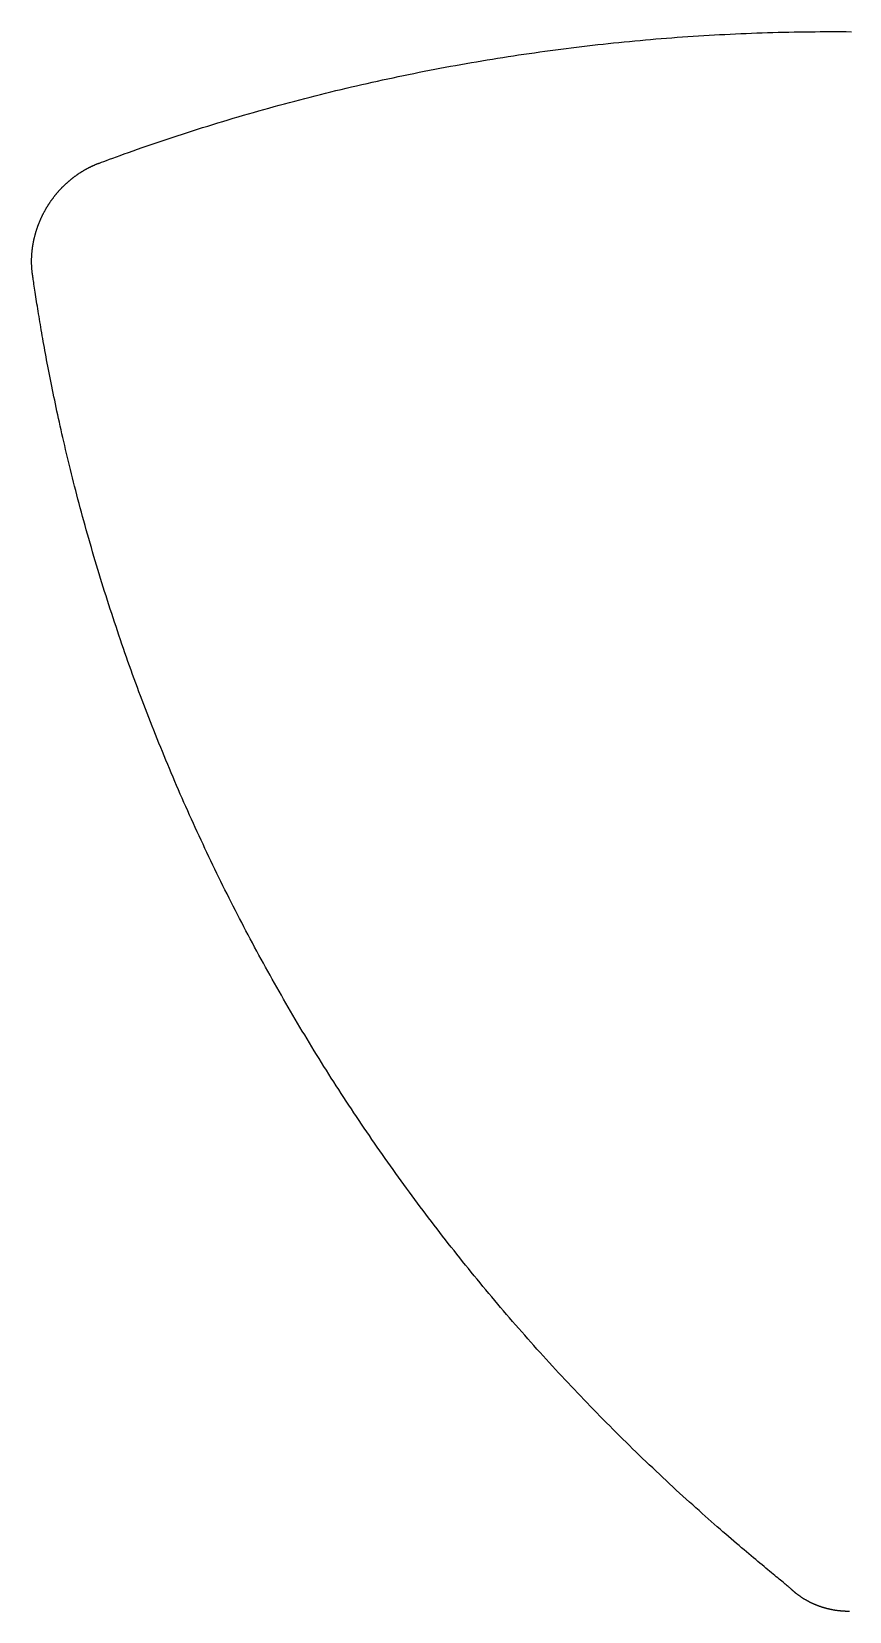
# Model space of a CAD drawing. Extents: x -3 to 136, y 0 to 121.
# Drawn here: x 59.66 to 66.67, y 10.91 to 24.46 of the extents above; entities that cross this region are included whole.
import ezdxf

# ---------------------------------------------------------------- set-up
doc = ezdxf.new("R2010")
doc.units = 0
doc.layers.get('0').update_dxf_attribs({"linetype": 'CONTINUOUS'})

msp = doc.modelspace()

# ---------------------------------------------------------------- linework, layer by layer
for points in [[(60.2378, 23.3333, 0), (60.2552, 23.3397, 0), (60.2756, 23.3473, 0), (60.2989, 23.3558, 0), (60.3249, 23.3653, 0), (60.3534, 23.3757, 0), (60.3841, 23.3869, 0), (60.417, 23.3988, 0), (60.4518, 23.4113, 0), (60.4884, 23.4243, 0), (60.5264, 23.4378, 0), (60.5658, 23.4517, 0), (60.6064, 23.4659, 0), (60.6479, 23.4804, 0), (60.6901, 23.4949, 0), (60.7329, 23.5096, 0), (60.7761, 23.5242, 0), (60.8194, 23.5387, 0), (60.8628, 23.5531, 0), (60.9061, 23.5674, 0), (60.9495, 23.5815, 0), (60.9929, 23.5956, 0), (61.0364, 23.6095, 0), (61.0799, 23.6234, 0), (61.1234, 23.6371, 0), (61.167, 23.6507, 0), (61.2106, 23.6642, 0), (61.2542, 23.6776, 0), (61.2979, 23.6908, 0), (61.3416, 23.704, 0), (61.3853, 23.717, 0), (61.4291, 23.73, 0), (61.4729, 23.7428, 0), (61.5167, 23.7555, 0), (61.5606, 23.7681, 0), (61.6045, 23.7806, 0), (61.6484, 23.7929, 0), (61.6923, 23.8052, 0), (61.7363, 23.8173, 0), (61.7804, 23.8294, 0), (61.8244, 23.8413, 0), (61.8685, 23.8531, 0), (61.9126, 23.8648, 0), (61.9567, 23.8764, 0), (62.0009, 23.8878, 0), (62.0451, 23.8992, 0), (62.0893, 23.9104, 0), (62.1336, 23.9215, 0), (62.1779, 23.9325, 0), (62.2222, 23.9434, 0), (62.2665, 23.9542, 0), (62.3109, 23.9649, 0), (62.3553, 23.9755, 0), (62.3997, 23.9859, 0), (62.4441, 23.9962, 0), (62.4886, 24.0065, 0), (62.5331, 24.0166, 0), (62.5776, 24.0265, 0), (62.6221, 24.0364, 0), (62.6667, 24.0462, 0), (62.7113, 24.0558, 0), (62.7559, 24.0654, 0), (62.8005, 24.0748, 0), (62.8452, 24.0841, 0), (62.8898, 24.0933, 0), (62.9345, 24.1024, 0), (62.9793, 24.1114, 0), (63.024, 24.1202, 0), (63.0688, 24.1289, 0), (63.1136, 24.1376, 0), (63.1584, 24.1461, 0), (63.2032, 24.1545, 0), (63.248, 24.1628, 0), (63.2929, 24.171, 0), (63.3378, 24.179, 0), (63.3827, 24.187, 0), (63.4276, 24.1948, 0), (63.4726, 24.2025, 0), (63.5176, 24.2101, 0), (63.5625, 24.2176, 0), (63.6076, 24.225, 0), (63.6526, 24.2323, 0), (63.6976, 24.2394, 0), (63.7427, 24.2464, 0), (63.7878, 24.2534, 0), (63.8328, 24.2602, 0), (63.878, 24.2669, 0), (63.9231, 24.2735, 0), (63.9682, 24.2799, 0), (64.0134, 24.2863, 0), (64.0586, 24.2925, 0), (64.1038, 24.2987, 0), (64.149, 24.3047, 0), (64.1942, 24.3106, 0), (64.2394, 24.3164, 0), (64.2847, 24.322, 0), (64.3299, 24.3276, 0), (64.3752, 24.333, 0), (64.4205, 24.3384, 0), (64.4658, 24.3436, 0), (64.5112, 24.3487, 0), (64.5565, 24.3537, 0), (64.6018, 24.3586, 0), (64.6472, 24.3633, 0), (64.6926, 24.368, 0), (64.738, 24.3725, 0), (64.7833, 24.3769, 0), (64.8288, 24.3813, 0), (64.8742, 24.3854, 0), (64.9196, 24.3895, 0), (64.965, 24.3935, 0), (65.0105, 24.3974, 0), (65.056, 24.4011, 0), (65.1014, 24.4047, 0), (65.1469, 24.4082, 0), (65.1924, 24.4116, 0), (65.2379, 24.4149, 0), (65.2834, 24.4181, 0), (65.3289, 24.4211, 0), (65.3745, 24.4241, 0), (65.42, 24.4269, 0), (65.4655, 24.4296, 0), (65.5111, 24.4322, 0), (65.5566, 24.4347, 0), (65.6022, 24.4371, 0), (65.6478, 24.4394, 0), (65.6934, 24.4415, 0), (65.7389, 24.4435, 0), (65.7845, 24.4455, 0), (65.8301, 24.4473, 0), (65.8757, 24.449, 0), (65.9213, 24.4505, 0), (65.9669, 24.452, 0), (66.0126, 24.4533, 0), (66.0582, 24.4546, 0), (66.1037, 24.4557, 0), (66.1491, 24.4567, 0), (66.1945, 24.4576, 0), (66.2397, 24.4584, 0), (66.2848, 24.459, 0), (66.3298, 24.4596, 0), (66.3747, 24.46, 0), (66.4195, 24.4603, 0), (66.4641, 24.4606, 0), (66.5087, 24.4607, 0), (66.5532, 24.4607, 0), (66.5975, 24.4606, 0), (66.6417, 24.4603, 0), (66.6859, 24.46, 0)], [(59.6662, 22.3673, 0), (59.6656, 22.3711, 0), (59.6651, 22.3748, 0), (59.6646, 22.3786, 0), (59.6641, 22.3823, 0), (59.6636, 22.3861, 0), (59.6631, 22.3898, 0), (59.6627, 22.3936, 0), (59.6622, 22.3974, 0), (59.6618, 22.4012, 0), (59.6614, 22.4049, 0), (59.661, 22.4087, 0), (59.6607, 22.4125, 0), (59.6603, 22.4162, 0), (59.66, 22.42, 0), (59.6597, 22.4238, 0), (59.6594, 22.4276, 0), (59.6591, 22.4314, 0), (59.6589, 22.4351, 0), (59.6586, 22.4389, 0), (59.6584, 22.4427, 0), (59.6582, 22.4465, 0), (59.658, 22.4503, 0), (59.6578, 22.4541, 0), (59.6577, 22.4579, 0), (59.6575, 22.4617, 0), (59.6574, 22.4655, 0), (59.6573, 22.4692, 0), (59.6572, 22.473, 0), (59.6572, 22.4768, 0), (59.6571, 22.4806, 0), (59.6571, 22.4844, 0), (59.657, 22.4882, 0), (59.657, 22.492, 0), (59.6571, 22.4958, 0), (59.6571, 22.4996, 0), (59.6572, 22.5034, 0), (59.6572, 22.5072, 0), (59.6573, 22.511, 0), (59.6574, 22.5148, 0), (59.6575, 22.5186, 0), (59.6577, 22.5224, 0), (59.6578, 22.5262, 0), (59.658, 22.5299, 0), (59.6582, 22.5337, 0), (59.6584, 22.5375, 0), (59.6586, 22.5413, 0), (59.6588, 22.5451, 0), (59.6591, 22.5489, 0), (59.6594, 22.5527, 0), (59.6596, 22.5565, 0), (59.6599, 22.5603, 0), (59.6603, 22.564, 0), (59.6606, 22.5678, 0), (59.6609, 22.5716, 0), (59.6613, 22.5754, 0), (59.6617, 22.5792, 0), (59.6621, 22.5829, 0), (59.6625, 22.5867, 0), (59.663, 22.5905, 0), (59.6634, 22.5943, 0), (59.6639, 22.598, 0), (59.6644, 22.6018, 0), (59.6649, 22.6056, 0), (59.6654, 22.6093, 0), (59.6659, 22.6131, 0), (59.6665, 22.6169, 0), (59.667, 22.6206, 0), (59.6676, 22.6244, 0), (59.6682, 22.6281, 0), (59.6688, 22.6319, 0), (59.6694, 22.6356, 0), (59.6701, 22.6394, 0), (59.6707, 22.6431, 0), (59.6714, 22.6468, 0), (59.6721, 22.6506, 0), (59.6728, 22.6543, 0), (59.6736, 22.658, 0), (59.6743, 22.6618, 0), (59.675, 22.6655, 0), (59.6758, 22.6692, 0), (59.6766, 22.6729, 0), (59.6774, 22.6766, 0), (59.6782, 22.6803, 0), (59.6791, 22.684, 0), (59.6799, 22.6877, 0), (59.6808, 22.6914, 0), (59.6817, 22.6951, 0), (59.6826, 22.6988, 0), (59.6835, 22.7025, 0), (59.6844, 22.7062, 0), (59.6853, 22.7099, 0), (59.6863, 22.7135, 0), (59.6873, 22.7172, 0), (59.6883, 22.7209, 0), (59.6893, 22.7245, 0), (59.6903, 22.7282, 0), (59.6913, 22.7319, 0), (59.6924, 22.7355, 0), (59.6934, 22.7391, 0), (59.6945, 22.7428, 0), (59.6956, 22.7464, 0), (59.6967, 22.7501, 0), (59.6979, 22.7537, 0), (59.699, 22.7573, 0), (59.7002, 22.7609, 0), (59.7013, 22.7645, 0), (59.7025, 22.7681, 0), (59.7037, 22.7717, 0), (59.7049, 22.7753, 0), (59.7062, 22.7789, 0), (59.7074, 22.7825, 0), (59.7087, 22.7861, 0), (59.71, 22.7897, 0), (59.7112, 22.7933, 0), (59.7125, 22.7968, 0), (59.7139, 22.8004, 0), (59.7152, 22.8039, 0), (59.7166, 22.8075, 0), (59.7179, 22.811, 0), (59.7193, 22.8146, 0), (59.7207, 22.8181, 0), (59.7221, 22.8216, 0), (59.7235, 22.8252, 0), (59.725, 22.8287, 0), (59.7264, 22.8322, 0), (59.7279, 22.8357, 0), (59.7294, 22.8392, 0), (59.7309, 22.8427, 0), (59.7324, 22.8462, 0), (59.7339, 22.8497, 0), (59.7354, 22.8531, 0), (59.737, 22.8566, 0), (59.7386, 22.8601, 0), (59.7401, 22.8635, 0), (59.7417, 22.867, 0), (59.7433, 22.8704, 0), (59.745, 22.8739, 0), (59.7466, 22.8773, 0), (59.7483, 22.8807, 0), (59.7499, 22.8841, 0), (59.7516, 22.8876, 0), (59.7533, 22.891, 0), (59.755, 22.8944, 0), (59.7567, 22.8977, 0), (59.7585, 22.9011, 0), (59.7602, 22.9045, 0), (59.762, 22.9079, 0), (59.7638, 22.9112, 0), (59.7655, 22.9146, 0), (59.7673, 22.9179, 0), (59.7692, 22.9213, 0), (59.771, 22.9246, 0), (59.7728, 22.9279, 0), (59.7747, 22.9312, 0), (59.7766, 22.9345, 0), (59.7785, 22.9378, 0), (59.7804, 22.9411, 0), (59.7823, 22.9444, 0), (59.7842, 22.9477, 0), (59.7861, 22.9509, 0), (59.7881, 22.9542, 0), (59.79, 22.9575, 0), (59.792, 22.9607, 0), (59.794, 22.9639, 0), (59.796, 22.9672, 0), (59.798, 22.9704, 0), (59.8001, 22.9736, 0), (59.8021, 22.9768, 0), (59.8042, 22.98, 0), (59.8062, 22.9832, 0), (59.8083, 22.9863, 0), (59.8104, 22.9895, 0), (59.8125, 22.9927, 0), (59.8146, 22.9958, 0), (59.8168, 22.9989, 0), (59.8189, 23.0021, 0), (59.8211, 23.0052, 0), (59.8232, 23.0083, 0), (59.8254, 23.0114, 0), (59.8276, 23.0145, 0), (59.8298, 23.0176, 0), (59.832, 23.0207, 0), (59.8343, 23.0237, 0), (59.8365, 23.0268, 0), (59.8388, 23.0299, 0), (59.841, 23.0329, 0), (59.8433, 23.0359, 0), (59.8456, 23.0389, 0), (59.8479, 23.042, 0), (59.8503, 23.045, 0), (59.8526, 23.048, 0), (59.8549, 23.0509, 0), (59.8573, 23.0539, 0), (59.8597, 23.0569, 0), (59.862, 23.0598, 0), (59.8644, 23.0628, 0), (59.8668, 23.0657, 0), (59.8693, 23.0686, 0), (59.8717, 23.0716, 0), (59.8741, 23.0745, 0), (59.8766, 23.0774, 0), (59.879, 23.0802, 0), (59.8815, 23.0831, 0), (59.884, 23.086, 0), (59.8865, 23.0888, 0), (59.889, 23.0917, 0), (59.8916, 23.0945, 0), (59.8941, 23.0973, 0), (59.8966, 23.1002, 0), (59.8992, 23.103, 0), (59.9018, 23.1058, 0), (59.9043, 23.1085, 0), (59.9069, 23.1113, 0), (59.9095, 23.1141, 0), (59.9122, 23.1168, 0), (59.9148, 23.1196, 0), (59.9174, 23.1223, 0), (59.9201, 23.125, 0), (59.9227, 23.1277, 0), (59.9254, 23.1304, 0), (59.9281, 23.1331, 0), (59.9308, 23.1358, 0), (59.9335, 23.1384, 0), (59.9362, 23.1411, 0), (59.939, 23.1437, 0), (59.9417, 23.1464, 0), (59.9445, 23.149, 0), (59.9472, 23.1516, 0), (59.95, 23.1542, 0), (59.9528, 23.1568, 0), (59.9556, 23.1593, 0), (59.9584, 23.1619, 0), (59.9612, 23.1644, 0), (59.964, 23.167, 0), (59.9669, 23.1695, 0), (59.9697, 23.172, 0), (59.9726, 23.1745, 0), (59.9755, 23.177, 0), (59.9783, 23.1795, 0), (59.9812, 23.182, 0), (59.9841, 23.1844, 0), (59.987, 23.1868, 0), (59.99, 23.1893, 0), (59.9929, 23.1917, 0), (59.9958, 23.1941, 0), (59.9988, 23.1965, 0), (60.0017, 23.1989, 0), (60.0047, 23.2012, 0), (60.0077, 23.2036, 0), (60.0107, 23.2059, 0), (60.0137, 23.2082, 0), (60.0167, 23.2106, 0), (60.0197, 23.2129, 0), (60.0227, 23.2151, 0), (60.0258, 23.2174, 0), (60.0288, 23.2197, 0), (60.0319, 23.2219, 0), (60.035, 23.2242, 0), (60.038, 23.2264, 0), (60.0411, 23.2286, 0), (60.0442, 23.2308, 0), (60.0473, 23.233, 0), (60.0504, 23.2351, 0), (60.0535, 23.2373, 0), (60.0567, 23.2394, 0), (60.0598, 23.2415, 0), (60.063, 23.2437, 0), (60.0661, 23.2458, 0), (60.0693, 23.2478, 0), (60.0725, 23.2499, 0), (60.0756, 23.252, 0), (60.0788, 23.254, 0), (60.082, 23.256, 0), (60.0853, 23.2581, 0), (60.0885, 23.2601, 0), (60.0917, 23.262, 0), (60.0949, 23.264, 0), (60.0982, 23.266, 0), (60.1014, 23.2679, 0), (60.1047, 23.2698, 0), (60.108, 23.2718, 0), (60.1112, 23.2737, 0), (60.1145, 23.2756, 0), (60.1178, 23.2774, 0), (60.1211, 23.2793, 0), (60.1244, 23.2811, 0), (60.1277, 23.2829, 0), (60.1311, 23.2848, 0), (60.1344, 23.2866, 0), (60.1377, 23.2883, 0), (60.1411, 23.2901, 0), (60.1445, 23.2919, 0), (60.1478, 23.2936, 0), (60.1512, 23.2953, 0), (60.1546, 23.297, 0), (60.158, 23.2987, 0), (60.1613, 23.3004, 0), (60.1648, 23.3021, 0), (60.1682, 23.3037, 0), (60.1716, 23.3053, 0), (60.175, 23.3069, 0), (60.1784, 23.3085, 0), (60.1819, 23.3101, 0), (60.1853, 23.3117, 0), (60.1888, 23.3132, 0), (60.1922, 23.3148, 0), (60.1957, 23.3163, 0), (60.1992, 23.3178, 0), (60.2027, 23.3193, 0), (60.2061, 23.3208, 0), (60.2096, 23.3222, 0), (60.2131, 23.3237, 0), (60.2167, 23.3251, 0), (60.2202, 23.3265, 0), (60.2237, 23.3279, 0), (60.2272, 23.3293, 0), (60.2308, 23.3306, 0), (60.2343, 23.332, 0), (60.2378, 23.3333, 0)], [(66.1723, 11.0984, 0), (66.1691, 11.1014, 0), (66.1652, 11.1049, 0), (66.1606, 11.1089, 0), (66.1553, 11.1134, 0), (66.1493, 11.1185, 0), (66.1427, 11.124, 0), (66.1354, 11.1301, 0), (66.1275, 11.1367, 0), (66.119, 11.1438, 0), (66.1098, 11.1514, 0), (66.1, 11.1595, 0), (66.0896, 11.168, 0), (66.0786, 11.1771, 0), (66.067, 11.1867, 0), (66.0548, 11.1967, 0), (66.042, 11.2072, 0), (66.0286, 11.2182, 0), (66.0147, 11.2297, 0), (66.0003, 11.2416, 0), (65.9853, 11.254, 0), (65.9698, 11.2669, 0), (65.9537, 11.2802, 0), (65.9371, 11.2939, 0), (65.9201, 11.3081, 0), (65.9025, 11.3228, 0), (65.8844, 11.3379, 0), (65.8659, 11.3534, 0), (65.8468, 11.3694, 0), (65.8273, 11.3858, 0), (65.8074, 11.4026, 0), (65.787, 11.4198, 0), (65.7661, 11.4375, 0), (65.7449, 11.4556, 0), (65.7232, 11.4741, 0), (65.7011, 11.493, 0), (65.6786, 11.5123, 0), (65.6556, 11.532, 0), (65.6323, 11.5521, 0), (65.6087, 11.5726, 0), (65.5846, 11.5935, 0), (65.5602, 11.6147, 0), (65.5354, 11.6364, 0), (65.5103, 11.6584, 0), (65.4848, 11.6808, 0), (65.4591, 11.7036, 0), (65.433, 11.7267, 0), (65.4065, 11.7502, 0), (65.3798, 11.774, 0), (65.3528, 11.7983, 0), (65.3255, 11.8228, 0), (65.2979, 11.8477, 0), (65.2701, 11.873, 0), (65.242, 11.8986, 0), (65.2136, 11.9245, 0), (65.185, 11.9508, 0), (65.1562, 11.9774, 0), (65.1271, 12.0043, 0), (65.098, 12.0314, 0), (65.069, 12.0585, 0), (65.04, 12.0857, 0), (65.0111, 12.1129, 0), (64.9823, 12.1402, 0), (64.9535, 12.1676, 0), (64.9248, 12.195, 0), (64.8962, 12.2225, 0), (64.8676, 12.25, 0), (64.8392, 12.2776, 0), (64.8107, 12.3052, 0), (64.7824, 12.3329, 0), (64.7541, 12.3606, 0), (64.7259, 12.3884, 0), (64.6978, 12.4163, 0), (64.6697, 12.4442, 0), (64.6417, 12.4722, 0), (64.6138, 12.5002, 0), (64.5859, 12.5283, 0), (64.5581, 12.5564, 0), (64.5304, 12.5846, 0), (64.5027, 12.6128, 0), (64.4751, 12.6411, 0), (64.4476, 12.6695, 0), (64.4201, 12.6979, 0), (64.3927, 12.7264, 0), (64.3654, 12.7549, 0), (64.3382, 12.7835, 0), (64.311, 12.8121, 0), (64.2839, 12.8408, 0), (64.2568, 12.8695, 0), (64.2299, 12.8983, 0), (64.2029, 12.9272, 0), (64.1761, 12.9561, 0), (64.1493, 12.9851, 0), (64.1226, 13.0141, 0), (64.096, 13.0432, 0), (64.0694, 13.0724, 0), (64.0429, 13.1016, 0), (64.0165, 13.1308, 0), (63.9901, 13.1601, 0), (63.9638, 13.1895, 0), (63.9376, 13.2189, 0), (63.9114, 13.2484, 0), (63.8853, 13.278, 0), (63.8593, 13.3076, 0), (63.8333, 13.3372, 0), (63.8074, 13.3669, 0), (63.7816, 13.3967, 0), (63.7558, 13.4265, 0), (63.7301, 13.4564, 0), (63.7045, 13.4864, 0), (63.6789, 13.5164, 0), (63.6534, 13.5464, 0), (63.628, 13.5765, 0), (63.6026, 13.6067, 0), (63.5773, 13.6369, 0), (63.5521, 13.6672, 0), (63.5269, 13.6976, 0), (63.5018, 13.728, 0), (63.4768, 13.7584, 0), (63.4518, 13.789, 0), (63.4269, 13.8195, 0), (63.4021, 13.8502, 0), (63.3773, 13.8809, 0), (63.3526, 13.9116, 0), (63.328, 13.9424, 0), (63.3034, 13.9733, 0), (63.2789, 14.0042, 0), (63.2545, 14.0352, 0), (63.2301, 14.0662, 0), (63.2058, 14.0973, 0), (63.1816, 14.1285, 0), (63.1574, 14.1597, 0), (63.1333, 14.191, 0), (63.1092, 14.2223, 0), (63.0853, 14.2537, 0), (63.0614, 14.2852, 0), (63.0375, 14.3167, 0), (63.0137, 14.3482, 0), (62.99, 14.3799, 0), (62.9664, 14.4116, 0), (62.9428, 14.4433, 0), (62.9193, 14.4751, 0), (62.8959, 14.5069, 0), (62.8725, 14.5388, 0), (62.8492, 14.5707, 0), (62.826, 14.6027, 0), (62.8029, 14.6348, 0), (62.7798, 14.6668, 0), (62.7568, 14.699, 0), (62.7339, 14.7312, 0), (62.711, 14.7634, 0), (62.6882, 14.7957, 0), (62.6655, 14.828, 0), (62.6429, 14.8604, 0), (62.6204, 14.8928, 0), (62.5979, 14.9253, 0), (62.5755, 14.9578, 0), (62.5531, 14.9904, 0), (62.5309, 15.023, 0), (62.5087, 15.0557, 0), (62.4865, 15.0884, 0), (62.4645, 15.1212, 0), (62.4425, 15.154, 0), (62.4206, 15.1869, 0), (62.3988, 15.2198, 0), (62.3771, 15.2528, 0), (62.3554, 15.2858, 0), (62.3338, 15.3188, 0), (62.3123, 15.3519, 0), (62.2908, 15.3851, 0), (62.2694, 15.4183, 0), (62.2481, 15.4515, 0), (62.2269, 15.4848, 0), (62.2058, 15.5182, 0), (62.1847, 15.5515, 0), (62.1637, 15.585, 0), (62.1428, 15.6184, 0), (62.1219, 15.652, 0), (62.1011, 15.6855, 0), (62.0804, 15.7191, 0), (62.0598, 15.7528, 0), (62.0392, 15.7865, 0), (62.0188, 15.8202, 0), (61.9984, 15.854, 0), (61.9781, 15.8878, 0), (61.9578, 15.9217, 0), (61.9376, 15.9556, 0), (61.9175, 15.9896, 0), (61.8975, 16.0236, 0), (61.8776, 16.0577, 0), (61.8577, 16.0917, 0), (61.8379, 16.1259, 0), (61.8182, 16.1601, 0), (61.7986, 16.1943, 0), (61.779, 16.2286, 0), (61.7595, 16.2629, 0), (61.7401, 16.2972, 0), (61.7208, 16.3316, 0), (61.7015, 16.3661, 0), (61.6824, 16.4005, 0), (61.6633, 16.4351, 0), (61.6442, 16.4696, 0), (61.6253, 16.5042, 0), (61.6064, 16.5389, 0), (61.5876, 16.5736, 0), (61.5689, 16.6083, 0), (61.5503, 16.6431, 0), (61.5317, 16.6779, 0), (61.5133, 16.7127, 0), (61.4949, 16.7476, 0), (61.4765, 16.7826, 0), (61.4583, 16.8175, 0), (61.4401, 16.8525, 0), (61.422, 16.8876, 0), (61.404, 16.9227, 0), (61.3861, 16.9578, 0), (61.3683, 16.993, 0), (61.3505, 17.0282, 0), (61.3328, 17.0635, 0), (61.3152, 17.0988, 0), (61.2976, 17.1341, 0), (61.2802, 17.1695, 0), (61.2628, 17.2049, 0), (61.2455, 17.2403, 0), (61.2283, 17.2758, 0), (61.2111, 17.3113, 0), (61.1941, 17.3469, 0), (61.1771, 17.3825, 0), (61.1602, 17.4181, 0), (61.1434, 17.4538, 0), (61.1266, 17.4895, 0), (61.11, 17.5252, 0), (61.0934, 17.561, 0), (61.0769, 17.5969, 0), (61.0605, 17.6327, 0), (61.0441, 17.6686, 0), (61.0279, 17.7045, 0), (61.0117, 17.7405, 0), (60.9956, 17.7765, 0), (60.9796, 17.8126, 0), (60.9636, 17.8486, 0), (60.9478, 17.8848, 0), (60.932, 17.9209, 0), (60.9163, 17.9571, 0), (60.9007, 17.9933, 0), (60.8851, 18.0296, 0), (60.8697, 18.0659, 0), (60.8543, 18.1022, 0), (60.839, 18.1385, 0), (60.8238, 18.1749, 0), (60.8087, 18.2114, 0), (60.7936, 18.2478, 0), (60.7787, 18.2843, 0), (60.7638, 18.3209, 0), (60.749, 18.3574, 0), (60.7343, 18.394, 0), (60.7196, 18.4307, 0), (60.7051, 18.4673, 0), (60.6906, 18.504, 0), (60.6762, 18.5408, 0), (60.6619, 18.5775, 0), (60.6477, 18.6143, 0), (60.6336, 18.6512, 0), (60.6195, 18.688, 0), (60.6055, 18.7249, 0), (60.5916, 18.7619, 0), (60.5778, 18.7988, 0), (60.5641, 18.8358, 0), (60.5504, 18.8728, 0), (60.5369, 18.9099, 0), (60.5234, 18.947, 0), (60.51, 18.9841, 0), (60.4967, 19.0212, 0), (60.4835, 19.0584, 0), (60.4703, 19.0956, 0), (60.4573, 19.1329, 0), (60.4443, 19.1701, 0), (60.4314, 19.2074, 0), (60.4186, 19.2448, 0), (60.4059, 19.2821, 0), (60.3932, 19.3195, 0), (60.3807, 19.357, 0), (60.3682, 19.3944, 0), (60.3558, 19.4319, 0), (60.3435, 19.4694, 0), (60.3313, 19.5069, 0), (60.3192, 19.5445, 0), (60.3071, 19.5821, 0), (60.2952, 19.6197, 0), (60.2833, 19.6574, 0), (60.2715, 19.6951, 0), (60.2598, 19.7328, 0), (60.2482, 19.7705, 0), (60.2366, 19.8083, 0), (60.2252, 19.8461, 0), (60.2138, 19.8839, 0), (60.2026, 19.9218, 0), (60.1914, 19.9596, 0), (60.1802, 19.9975, 0), (60.1692, 20.0355, 0), (60.1583, 20.0734, 0), (60.1474, 20.1114, 0), (60.1367, 20.1494, 0), (60.126, 20.1875, 0), (60.1154, 20.2255, 0), (60.1049, 20.2636, 0), (60.0946, 20.3015, 0), (60.0843, 20.3392, 0), (60.0743, 20.3767, 0), (60.0644, 20.4139, 0), (60.0546, 20.4509, 0), (60.045, 20.4877, 0), (60.0355, 20.5243, 0), (60.0262, 20.5606, 0), (60.017, 20.5968, 0), (60.008, 20.6326, 0), (59.9991, 20.6683, 0), (59.9903, 20.7037, 0), (59.9817, 20.7388, 0), (59.9732, 20.7737, 0), (59.9648, 20.8084, 0), (59.9566, 20.8428, 0), (59.9485, 20.877, 0), (59.9406, 20.911, 0), (59.9327, 20.9446, 0), (59.925, 20.9781, 0), (59.9175, 21.0112, 0), (59.91, 21.0441, 0), (59.9027, 21.0768, 0), (59.8955, 21.1092, 0), (59.8885, 21.1413, 0), (59.8815, 21.1731, 0), (59.8747, 21.2047, 0), (59.868, 21.236, 0), (59.8614, 21.2671, 0), (59.8549, 21.2979, 0), (59.8486, 21.3283, 0), (59.8424, 21.3586, 0), (59.8362, 21.3885, 0), (59.8302, 21.4181, 0), (59.8243, 21.4475, 0), (59.8186, 21.4766, 0), (59.8129, 21.5054, 0), (59.8073, 21.5339, 0), (59.8019, 21.5621, 0), (59.7965, 21.59, 0), (59.7913, 21.6176, 0), (59.7861, 21.6449, 0), (59.7811, 21.6719, 0), (59.7761, 21.6986, 0), (59.7713, 21.725, 0), (59.7666, 21.7511, 0), (59.7619, 21.7769, 0), (59.7574, 21.8023, 0), (59.7529, 21.8275, 0), (59.7485, 21.8523, 0), (59.7443, 21.8769, 0), (59.7401, 21.9011, 0), (59.736, 21.925, 0), (59.732, 21.9485, 0), (59.7281, 21.9717, 0), (59.7243, 21.9946, 0), (59.7206, 22.0172, 0), (59.7169, 22.0395, 0), (59.7133, 22.0614, 0), (59.7099, 22.0829, 0), (59.7065, 22.1042, 0), (59.7031, 22.1251, 0), (59.6999, 22.1456, 0), (59.6967, 22.1658, 0), (59.6936, 22.1857, 0), (59.6906, 22.2052, 0), (59.6877, 22.2243, 0), (59.6848, 22.243, 0), (59.6821, 22.2608, 0), (59.6796, 22.2776, 0), (59.6772, 22.2935, 0), (59.675, 22.3081, 0), (59.673, 22.3216, 0), (59.6712, 22.3337, 0), (59.6696, 22.3445, 0), (59.6682, 22.3537, 0), (59.6671, 22.3613, 0), (59.6662, 22.3673, 0)], [(66.67, 10.9096, 0), (66.6666, 10.9096, 0), (66.6633, 10.9096, 0), (66.6599, 10.9096, 0), (66.6565, 10.9096, 0), (66.6531, 10.9097, 0), (66.6497, 10.9097, 0), (66.6463, 10.9098, 0), (66.6429, 10.9099, 0), (66.6395, 10.91, 0), (66.6361, 10.9101, 0), (66.6327, 10.9103, 0), (66.6293, 10.9104, 0), (66.6259, 10.9106, 0), (66.6226, 10.9108, 0), (66.6192, 10.911, 0), (66.6158, 10.9112, 0), (66.6124, 10.9114, 0), (66.609, 10.9117, 0), (66.6056, 10.9119, 0), (66.6023, 10.9122, 0), (66.5989, 10.9125, 0), (66.5955, 10.9128, 0), (66.5921, 10.9131, 0), (66.5888, 10.9134, 0), (66.5854, 10.9138, 0), (66.582, 10.9141, 0), (66.5787, 10.9145, 0), (66.5753, 10.9149, 0), (66.5719, 10.9153, 0), (66.5686, 10.9158, 0), (66.5652, 10.9162, 0), (66.5618, 10.9167, 0), (66.5585, 10.9171, 0), (66.5551, 10.9176, 0), (66.5518, 10.9181, 0), (66.5484, 10.9186, 0), (66.5451, 10.9192, 0), (66.5417, 10.9197, 0), (66.5384, 10.9203, 0), (66.5351, 10.9208, 0), (66.5317, 10.9214, 0), (66.5284, 10.922, 0), (66.5251, 10.9227, 0), (66.5217, 10.9233, 0), (66.5184, 10.9239, 0), (66.5151, 10.9246, 0), (66.5118, 10.9253, 0), (66.5085, 10.926, 0), (66.5052, 10.9267, 0), (66.5019, 10.9274, 0), (66.4985, 10.9282, 0), (66.4952, 10.9289, 0), (66.4919, 10.9297, 0), (66.4887, 10.9305, 0), (66.4854, 10.9313, 0), (66.4821, 10.9321, 0), (66.4788, 10.9329, 0), (66.4755, 10.9338, 0), (66.4722, 10.9346, 0), (66.469, 10.9355, 0), (66.4657, 10.9364, 0), (66.4624, 10.9373, 0), (66.4592, 10.9382, 0), (66.4559, 10.9391, 0), (66.4527, 10.9401, 0), (66.4494, 10.9411, 0), (66.4462, 10.942, 0), (66.4429, 10.943, 0), (66.4397, 10.944, 0), (66.4365, 10.9451, 0), (66.4332, 10.9461, 0), (66.43, 10.9472, 0), (66.4268, 10.9482, 0), (66.4236, 10.9493, 0), (66.4204, 10.9504, 0), (66.4172, 10.9515, 0), (66.414, 10.9527, 0), (66.4108, 10.9538, 0), (66.4076, 10.955, 0), (66.4044, 10.9561, 0), (66.4013, 10.9573, 0), (66.3981, 10.9585, 0), (66.3949, 10.9598, 0), (66.3918, 10.961, 0), (66.3886, 10.9622, 0), (66.3855, 10.9635, 0), (66.3823, 10.9648, 0), (66.3792, 10.9661, 0), (66.376, 10.9674, 0), (66.3729, 10.9687, 0), (66.3698, 10.97, 0), (66.3667, 10.9714, 0), (66.3636, 10.9727, 0), (66.3605, 10.9741, 0), (66.3574, 10.9755, 0), (66.3543, 10.9769, 0), (66.3513, 10.9783, 0), (66.3482, 10.9798, 0), (66.3451, 10.9812, 0), (66.3421, 10.9827, 0), (66.339, 10.9842, 0), (66.336, 10.9857, 0), (66.3329, 10.9872, 0), (66.3299, 10.9887, 0), (66.3269, 10.9902, 0), (66.3239, 10.9918, 0), (66.3209, 10.9933, 0), (66.3179, 10.9949, 0), (66.3149, 10.9965, 0), (66.3119, 10.9981, 0), (66.309, 10.9997, 0), (66.306, 11.0014, 0), (66.303, 11.003, 0), (66.3001, 11.0047, 0), (66.2972, 11.0064, 0), (66.2942, 11.0081, 0), (66.2913, 11.0098, 0), (66.2884, 11.0115, 0), (66.2855, 11.0132, 0), (66.2826, 11.015, 0), (66.2797, 11.0167, 0), (66.2768, 11.0185, 0), (66.274, 11.0203, 0), (66.2711, 11.0221, 0), (66.2682, 11.0239, 0), (66.2654, 11.0258, 0), (66.2626, 11.0276, 0), (66.2598, 11.0295, 0), (66.2569, 11.0313, 0), (66.2541, 11.0332, 0), (66.2513, 11.0351, 0), (66.2486, 11.037, 0), (66.2458, 11.039, 0), (66.243, 11.0409, 0), (66.2403, 11.0429, 0), (66.2375, 11.0448, 0), (66.2348, 11.0468, 0), (66.232, 11.0488, 0), (66.2293, 11.0508, 0), (66.2266, 11.0528, 0), (66.2239, 11.0549, 0), (66.2212, 11.0569, 0), (66.2186, 11.059, 0), (66.2159, 11.0611, 0), (66.2132, 11.0632, 0), (66.2106, 11.0653, 0), (66.208, 11.0674, 0), (66.2053, 11.0695, 0), (66.2027, 11.0717, 0), (66.2001, 11.0738, 0), (66.1975, 11.076, 0), (66.195, 11.0782, 0), (66.1924, 11.0804, 0), (66.1898, 11.0826, 0), (66.1873, 11.0848, 0), (66.1848, 11.0871, 0), (66.1823, 11.0893, 0), (66.1797, 11.0916, 0), (66.1772, 11.0939, 0), (66.1748, 11.0961, 0), (66.1723, 11.0984, 0)]]:
    msp.add_polyline3d(points)

doc.saveas('drawing.dxf')
